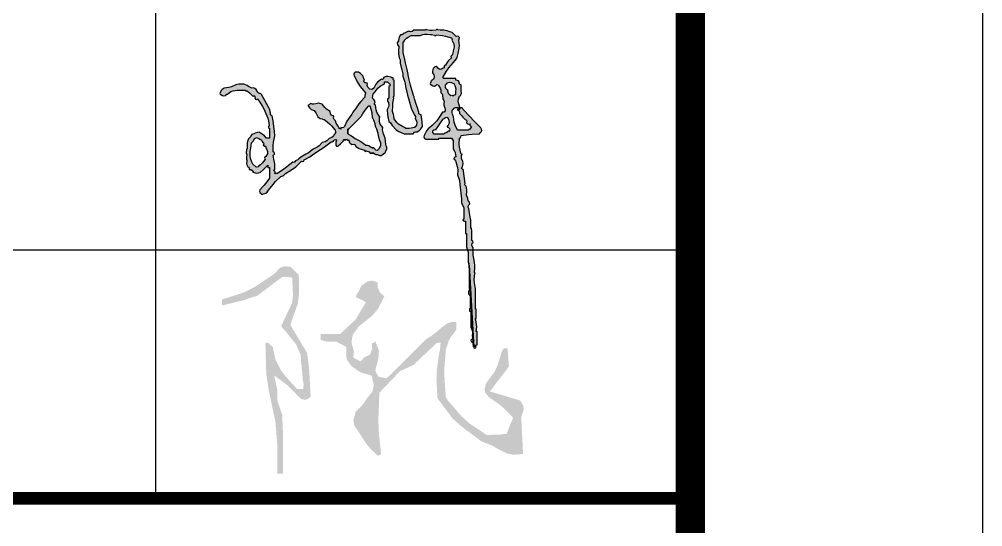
# Model space of a CAD drawing. Extents: x 343352 to 432452, y 769729 to 1078684.
# Drawn here: x 399458 to 402752, y 1047359 to 1049094 of the extents above; entities that cross this region are included whole.
import ezdxf

# ---------------------------------------------------------------- set-up
doc = ezdxf.new("R2010")
doc.units = 0
doc.header["$LTSCALE"] = 1000
doc.header["$MEASUREMENT"] = 0
doc.layers.add('PUB_TITLE', color=4, linetype='Continuous')

# ---------------------------------------------------------------- blocks, each defined once
blk = doc.blocks.new('A$C21010AD8')
h = blk.add_hatch(color=247)
h.paths.add_polyline_path([(249.1, 1768.2), (239.6, 1776.6), (231.3, 1779.1), (218.7, 1777.4), (197.6, 1790), (186.5, 1795.5), (163.8, 1804.8), (141.8, 1804.9), (130.8, 1804.3), (109, 1801.7), (79.3, 1786.9), (62.6, 1781.8), (29.7, 1777.4), (16.3, 1767.9), (10.3, 1761.2), (2.3, 1746.9), (0, 1741.9), (3.1, 1735.8), (8.4, 1734.7), (19.5, 1726.7), (28.8, 1725), (41.9, 1728.6), (44.7, 1734), (48.1, 1736.6), (54.1, 1737.7), (76.8, 1753.9), (90.8, 1759.8), (118.1, 1765.2), (141.3, 1765.2), (152.8, 1765.2), (176, 1765.2), (176.6, 1759.7), (183.5, 1756.3), (188.2, 1759.1), (203.4, 1746.3), (210.7, 1739.6), (224.8, 1725.5), (227.8, 1723.1), (233, 1724.9), (233.9, 1728.6), (240, 1723.9), (242.1, 1717.7), (240, 1710.3), (245.6, 1703.4), (253, 1701.3), (261.3, 1704.2), (265.2, 1695.2), (267.7, 1690.8), (273.5, 1682.9), (292.8, 1652.5), (301.5, 1636.5), (316.2, 1603.7), (328.1, 1571.8), (332.4, 1555), (337.5, 1521.4), (332.5, 1516), (334, 1506.6), (340.6, 1503.1), (340.6, 1476.3), (340.6, 1462.9), (340.6, 1436.1), (332, 1436.1), (327.8, 1436.1), (319.2, 1436.1), (305.8, 1451.9), (297.4, 1459), (279.6, 1469.6), (270.9, 1476.3), (259.2, 1475), (242.9, 1469.2), (232.4, 1466.1), (220.4, 1460.4), (213.1, 1452), (209.5, 1445.2), (200.6, 1435.3), (196.4, 1430.6), (192.7, 1419.6), (188.6, 1404), (187, 1377.4), (187, 1368), (183.3, 1356), (181.2, 1335.6), (184.9, 1322.6), (183.3, 1307.4), (183.9, 1293.3), (184.9, 1286.5), (184.9, 1281.3), (185.1, 1277.6), (183.1, 1262.9), (184.5, 1254.3), (191.2, 1241), (198.5, 1237.3), (201.8, 1230.8), (200.4, 1222.7), (213.4, 1221), (221.2, 1215.8), (227.8, 1204.5), (242.6, 1198.3), (251.5, 1197), (267.4, 1198.4), (279.6, 1204.5), (299.7, 1222.1), (309.4, 1231.3), (328.4, 1250.2), (328.4, 1244.1), (328.4, 1241), (328.4, 1234.9), (333.2, 1234.9), (335.7, 1234.9), (340.6, 1234.9), (340.6, 1205.7), (340.6, 1191.1), (340.6, 1161.8), (315.2, 1128.9), (301.8, 1113), (273.5, 1082.6), (271, 1072.5), (274.1, 1064.1), (282.7, 1058.2), (285.1, 1052.5), (293.5, 1050.8), (297.9, 1055.1), (314.8, 1060.1), (323.4, 1065.8), (334.5, 1079.5), (364.4, 1119.7), (381.1, 1138.8), (416.7, 1174), (431.8, 1179.1), (439.3, 1183.9), (450.3, 1195.3), (496.9, 1224.2), (519.2, 1240.9), (560, 1277.6), (568, 1276.2), (574.5, 1279.5), (578.2, 1286.7), (616.3, 1308.8), (634.7, 1321.1), (669.7, 1347.7), (708, 1370.5), (726.5, 1383.4), (761.1, 1411.7), (769.1, 1410.3), (775.7, 1413.5), (779.4, 1420.8), (785.4, 1425.2), (790.6, 1426), (797.7, 1423.9), (794.9, 1409.4), (794.3, 1402), (794.6, 1387.3), (797.4, 1381.8), (805.1, 1380.2), (809.8, 1384.3), (825.6, 1396.3), (833.1, 1403.1), (846.4, 1417.8), (846.4, 1423.9), (864.7, 1423.9), (865.1, 1426.6), (868.4, 1428.2), (870.8, 1426.9), (874, 1423), (878.3, 1422), (883, 1423.9), (885.5, 1409.2), (891.4, 1400.8), (904.3, 1393.4), (916.8, 1394.4), (926, 1389.3), (931.7, 1378.2), (954.4, 1364.8), (967.1, 1359.7), (992.7, 1353.8), (990.6, 1350.6), (992.1, 1346), (995.7, 1344.6), (996.7, 1348.4), (1001.9, 1350.1), (1004.9, 1347.7), (1016, 1345), (1021.9, 1341.3), (1029.2, 1332.4), (1035.3, 1332.4), (1053.6, 1332.4), (1061.8, 1326), (1067.6, 1323.8), (1078, 1323.3), (1092.8, 1317.5), (1103.9, 1318.4), (1117.6, 1326.4), (1130.4, 1338.4), (1135.8, 1346.5), (1142, 1362.9), (1141.7, 1373), (1140.3, 1378.3), (1135.9, 1387.3), (1133.6, 1419.5), (1130.5, 1435.8), (1120.7, 1466.5), (1115.2, 1482.9), (1113.9, 1492), (1114.6, 1509.2), (1098, 1532), (1092.9, 1548.1), (1093.2, 1576.2), (1095.7, 1579.2), (1093.9, 1584.4), (1090.2, 1585.4), (1075.1, 1613.6), (1069.9, 1629.8), (1065.8, 1661.6), (1059.3, 1665.1), (1057.7, 1674.4), (1062.8, 1679.8), (1057.4, 1693), (1053.5, 1699.4), (1044.5, 1710.3), (1046.2, 1727.2), (1049.6, 1736.3), (1059.7, 1749.9), (1081.5, 1777.9), (1095.9, 1790.4), (1126.8, 1807.8), (1126.8, 1812.7), (1126.8, 1815.1), (1126.8, 1820), (1135.3, 1820), (1139.6, 1820), (1148.1, 1820), (1153, 1815.1), (1155.4, 1812.7), (1160.3, 1807.8), (1165.3, 1802.4), (1163.8, 1793), (1157.2, 1789.5), (1157.2, 1757.9), (1157.2, 1742), (1157.2, 1710.3), (1147.9, 1702.4), (1146.6, 1689.5), (1154.2, 1679.8), (1155.3, 1660), (1153.3, 1649.1), (1145, 1631.1), (1147.4, 1597.9), (1149.8, 1581.2), (1157.2, 1548.8), (1168, 1540), (1172.7, 1534), (1178.6, 1521.4), (1207, 1493.9), (1224.5, 1482.2), (1260.8, 1466.5), (1285.2, 1466.5), (1297.4, 1466.5), (1321.8, 1466.5), (1330.8, 1476.1), (1339.2, 1479.5), (1352.3, 1478.7), (1367.1, 1491.9), (1374, 1499.4), (1385.8, 1515.3), (1384.1, 1547.1), (1382.2, 1563.1), (1376.6, 1594.5), (1367.4, 1597), (1362.1, 1603.3), (1361.4, 1612.8), (1349.2, 1649.4), (1343.1, 1667.7), (1330.9, 1704.2), (1330, 1714.2), (1328.7, 1719.3), (1324.8, 1728.6), (1303.5, 1798.1), (1294.9, 1833.7), (1282.2, 1905.3), (1271, 1951.6), (1265.5, 1974.8), (1254.7, 2021.1), (1254.7, 2050.4), (1254.7, 2065), (1254.7, 2094.3), (1259.1, 2094.4), (1262.4, 2099.3), (1260.8, 2103.4), (1277.9, 2119.8), (1288.2, 2126.9), (1309.6, 2136.9), (1334, 2136.9), (1346.2, 2136.9), (1370.5, 2136.9), (1389.1, 2144), (1399.5, 2146), (1419.3, 2146.1), (1438.9, 2145.1), (1448.8, 2143.9), (1468.1, 2140), (1471.8, 2136.6), (1478.5, 2138.3), (1480.2, 2143), (1522.1, 2137), (1543, 2132.7), (1583.9, 2121.7), (1587.6, 2116.8), (1588.5, 2112.5), (1586.9, 2106.5), (1597.2, 2090.2), (1600.6, 2080), (1602.1, 2060.8), (1598.5, 2042.5), (1596.7, 2033.3), (1593, 2015), (1592.6, 2008.7), (1589.9, 2002.9), (1582.7, 2000.2), (1579.6, 1991), (1583.9, 1984.6), (1565, 1967.9), (1556.7, 1957.7), (1544.2, 1935.8), (1537, 1932.1), (1533.7, 1925.6), (1535.1, 1917.5), (1527.5, 1914.4), (1523.8, 1912.6), (1516.8, 1908.4), (1507, 1906.1), (1500, 1907.8), (1492.4, 1914.5), (1487.7, 1922.5), (1480.1, 1925.7), (1471.1, 1923.6), (1466.2, 1918.7), (1463.8, 1916.3), (1458.9, 1911.4), (1453.9, 1894.9), (1455.6, 1883.2), (1465, 1868.8), (1466.6, 1856.6), (1465.9, 1849.9), (1462, 1838.3), (1451.2, 1831), (1446.4, 1825.5), (1440.6, 1813.9), (1438.3, 1809), (1441.4, 1802.9), (1446.7, 1801.7), (1456.9, 1792.9), (1468.6, 1791.9), (1480.2, 1798.7), (1484.7, 1803), (1493.1, 1801.4), (1495.5, 1795.6), (1507.2, 1778.9), (1510.9, 1767.3), (1510.7, 1746.9), (1517.3, 1742.6), (1520.2, 1739), (1522.9, 1731.6), (1524.1, 1720.7), (1524.7, 1715.2), (1526, 1704.2), (1533.3, 1694.2), (1535, 1685.8), (1532.1, 1673.7), (1532.3, 1661.3), (1533.6, 1654.8), (1538.1, 1643.3), (1542.1, 1631.7), (1541.3, 1623.4), (1535.1, 1612.8), (1530.2, 1612.8), (1527.8, 1612.8), (1522.9, 1612.8), (1498.2, 1573.9), (1483.9, 1555.4), (1452.8, 1521.4), (1425.8, 1499.7), (1413.9, 1485.1), (1398, 1454.3), (1395, 1443.9), (1400, 1433.8), (1410.2, 1430), (1445.5, 1430), (1463.2, 1430), (1498.5, 1430), (1498.5, 1432.4), (1498.5, 1433.6), (1498.5, 1436.1), (1535.1, 1436.1), (1553.4, 1436.1), (1589.9, 1436.1), (1587.2, 1431.4), (1590.6, 1424.4), (1596, 1423.9), (1596, 1399.5), (1596, 1387.3), (1596, 1362.9), (1606, 1347.8), (1609.4, 1338.3), (1611.3, 1320.3), (1615.4, 1315.6), (1613.8, 1307.8), (1608.2, 1305), (1602.7, 1302.3), (1601.1, 1294.5), (1605.2, 1289.8), (1612.6, 1281.8), (1615.5, 1276.1), (1617.4, 1265.4), (1626.2, 1234.8), (1628.1, 1218), (1626.5, 1186.2), (1635.4, 1160.2), (1638.5, 1146.4), (1641.8, 1119.1), (1646.6, 1080.1), (1649.1, 1060.6), (1653.9, 1021.6), (1653.7, 996.5), (1657.1, 982.7), (1669.2, 960.7), (1669.2, 929), (1669.2, 913.1), (1669.2, 881.4), (1666.5, 881.8), (1664.4, 880.8), (1663.1, 878.4), (1666.8, 871.1), (1673.3, 867.9), (1681.4, 869.3), (1681.4, 835.1), (1681.4, 818.1), (1681.4, 783.9), (1683.8, 783.9), (1685, 783.9), (1687.5, 783.9), (1687.5, 747.4), (1687.5, 729.1), (1687.5, 692.5), (1692.3, 677.9), (1694.8, 670.6), (1699.7, 655.9), (1699.7, 626.7), (1699.7, 612.1), (1699.7, 582.8), (1702.4, 582.5), (1704.1, 579.1), (1702.7, 576.7), (1701.3, 574.4), (1703, 570.9), (1705.7, 570.6), (1705.7, 504.8), (1705.7, 471.9), (1705.7, 406.1), (1708.5, 405.8), (1710.2, 402.3), (1708.8, 400), (1700.2, 385.2), (1701.2, 370.7), (1711.8, 357.3), (1711.8, 328.1), (1711.8, 313.4), (1711.8, 284.2), (1714.6, 283.9), (1716.3, 280.4), (1714.9, 278.1), (1707.3, 268.5), (1708.6, 255.5), (1717.9, 247.6), (1717.9, 206.2), (1717.9, 185.4), (1717.9, 144), (1726.3, 120.8), (1728.2, 107.7), (1727.1, 83.1), (1729.4, 73.3), (1727.6, 66.2), (1721, 58.7), (1717, 53.9), (1718.5, 46.3), (1724, 43.4), (1730.9, 37.9), (1733.1, 30.5), (1730.1, 22.1), (1735, 22.1), (1737.4, 22.1), (1742.3, 22.1), (1742.3, 17.2), (1742.3, 14.8), (1742.3, 9.9), (1737.4, 9.9), (1735, 9.9), (1730.1, 9.9), (1736.5, 2.2), (1745.2, 0), (1754.5, 3.8), (1750.3, 10.3), (1753.4, 19.5), (1760.6, 22.1), (1760.6, 58.7), (1760.6, 77), (1760.6, 113.5), (1758.2, 113.5), (1756.9, 113.5), (1754.5, 113.5), (1757, 145.1), (1756.4, 161.4), (1751.5, 192.8), (1748.1, 196.5), (1749.8, 203.2), (1754.5, 204.9), (1754.5, 229.3), (1754.5, 241.5), (1754.5, 265.9), (1752.1, 265.9), (1750.8, 265.9), (1748.4, 265.9), (1748.4, 322), (1748.4, 350), (1748.4, 406.1), (1741, 446.9), (1740.4, 468.5), (1745.4, 509.7), (1746.7, 512), (1745, 515.5), (1742.3, 515.8), (1744.7, 549.8), (1744.1, 567.3), (1739.3, 601.1), (1733.8, 634.9), (1732.6, 652.2), (1733.2, 686.4), (1725.7, 696.4), (1724, 704.8), (1727.1, 716.9), (1732.1, 722.3), (1730.6, 731.7), (1724, 735.2), (1724, 764.4), (1724, 779.1), (1724, 808.3), (1721.3, 808.6), (1719.6, 812.1), (1721, 814.4), (1722.4, 816.8), (1720.6, 820.2), (1717.9, 820.5), (1717.9, 837.6), (1717.9, 846.1), (1717.9, 863.2), (1716.7, 870.5), (1716.1, 874.1), (1714.9, 881.4), (1710, 910.7), (1707.6, 925.3), (1702.7, 954.6), (1698.4, 963.4), (1698.4, 970.2), (1702.7, 979), (1709.5, 987.7), (1708.2, 999.4), (1699.7, 1006.4), (1695.7, 1022.5), (1693.3, 1030.5), (1687.5, 1046), (1689.9, 1070.3), (1689.3, 1083), (1684.4, 1106.9), (1678.2, 1111.5), (1676.1, 1117.8), (1678.3, 1125.2), (1673.4, 1159.4), (1671, 1176.4), (1666.1, 1210.6), (1667.3, 1215.4), (1666.4, 1219), (1663.1, 1222.7), (1656.5, 1226.2), (1655, 1235.6), (1660, 1241), (1663.8, 1262.8), (1662.4, 1275.5), (1653.9, 1295.9), (1652.8, 1308.1), (1653.4, 1314.6), (1657, 1326.4), (1650.9, 1327.2), (1647.8, 1332.4), (1640, 1373.3), (1638.1, 1394.5), (1638.7, 1436.1), (1646.2, 1440.6), (1649.6, 1445.7), (1650.9, 1454.3), (1700.6, 1461.5), (1725.7, 1464), (1775.8, 1466.5), (1780.7, 1471.4), (1783.1, 1473.8), (1788, 1478.7), (1791.9, 1489.1), (1791, 1496.9), (1785, 1506.1), (1736.1, 1557.2), (1711.7, 1582.8), (1663.1, 1634.1), (1660.7, 1641.5), (1651.1, 1644.7), (1644.8, 1640.2), (1640.1, 1632.2), (1632.5, 1629), (1623.5, 1631.1), (1634.6, 1625.3), (1639.7, 1616.2), (1638.7, 1603.7), (1654.6, 1587.8), (1662.5, 1579.9), (1678.3, 1564), (1686.9, 1558.1), (1690, 1549.8), (1687.5, 1539.7), (1695.3, 1533.3), (1702, 1531.6), (1711.8, 1533.6), (1710.7, 1525.5), (1713.8, 1519.3), (1721, 1515.3), (1715.8, 1503.4), (1710.7, 1497.7), (1699.7, 1490.9), (1670.4, 1490.9), (1655.8, 1490.9), (1626.5, 1490.9), (1609.6, 1525.1), (1603.8, 1544.4), (1599.1, 1582.3), (1590.7, 1599), (1588.6, 1609.4), (1589.9, 1628), (1594.8, 1632.9), (1597.3, 1635.3), (1602.1, 1640.2), (1612.8, 1646.2), (1623.3, 1645.2), (1632.6, 1637.2), (1638.8, 1647.7), (1639.7, 1656.1), (1635.7, 1667.7), (1631, 1689.1), (1631.7, 1701.7), (1638.7, 1722.5), (1646.2, 1728.4), (1649.5, 1732.4), (1653.9, 1740.8), (1650.5, 1765), (1649.9, 1777.3), (1650.9, 1801.7), (1643.1, 1802.5), (1637.8, 1809.2), (1638.7, 1817), (1632.8, 1826.8), (1625.8, 1831.2), (1614.3, 1832.2), (1614.3, 1837.1), (1614.3, 1839.5), (1614.3, 1844.4), (1580.2, 1844.4), (1563.1, 1844.4), (1529, 1844.4), (1529.4, 1847.1), (1528.3, 1849.2), (1526, 1850.5), (1550.8, 1894.7), (1565.7, 1915.9), (1599.1, 1954.1), (1616.5, 1975.1), (1623.2, 1988.5), (1629.6, 2015), (1637.4, 2050.8), (1638.7, 2069.9), (1635.7, 2106.5), (1636.8, 2115.7), (1638.7, 2124.7), (1632, 2130.6), (1626.1, 2132.3), (1617.4, 2130.8), (1606.4, 2141.8), (1600.9, 2147.3), (1589.9, 2158.3), (1567.2, 2165.7), (1555.5, 2168.8), (1532.1, 2173.5), (1516.2, 2173.8), (1508.2, 2174.4), (1492.4, 2176.6), (1488.7, 2179.9), (1482, 2178.2), (1480.2, 2173.5), (1453.5, 2171.1), (1439.6, 2171.7), (1413.2, 2176.6), (1410.9, 2177.9), (1407.4, 2176.2), (1407.1, 2173.5), (1375.4, 2173.5), (1359.6, 2173.5), (1327.9, 2173.5), (1315.9, 2164.8), (1305.5, 2163.1), (1291.3, 2167.4), (1277.2, 2160.3), (1269.8, 2157.2), (1254.7, 2152.2), (1251, 2144.9), (1244.5, 2141.6), (1236.5, 2143), (1227.9, 2127.1), (1224.7, 2118.2), (1221.2, 2100.4), (1213.6, 2087.8), (1214.7, 2074.9), (1224.3, 2063.8), (1221.7, 2032.2), (1222.4, 2015.9), (1227.3, 1984.6), (1232.9, 1970.8), (1234.3, 1962.8), (1233.4, 1948), (1240.7, 1918.7), (1244.4, 1904.1), (1251.7, 1874.9), (1252.8, 1860.1), (1254, 1852.6), (1257.8, 1838.3), (1265.3, 1819.6), (1267.8, 1809.5), (1270, 1789.5), (1279.7, 1750.5), (1284.6, 1731), (1294.4, 1692), (1305.9, 1650.4), (1314, 1629.8), (1334, 1591.5), (1337.7, 1583.7), (1338.4, 1578.6), (1337, 1570.1), (1346.2, 1553.9), (1348.4, 1542.9), (1346.2, 1524.4), (1340.1, 1518.3), (1337, 1515.3), (1330.9, 1509.2), (1308.4, 1503.3), (1296.3, 1502.1), (1273, 1503.1), (1263.3, 1508), (1258.4, 1510.4), (1248.7, 1515.3), (1223.3, 1531.7), (1211.6, 1542.7), (1193.8, 1567.1), (1189.6, 1588), (1187.1, 1598.3), (1181.6, 1618.9), (1182.5, 1655.6), (1184.4, 1674.1), (1190.8, 1710.3), (1187.4, 1714.1), (1189.1, 1720.8), (1193.8, 1722.5), (1193.8, 1766.4), (1193.8, 1788.3), (1193.8, 1832.2), (1188.4, 1832.8), (1184.9, 1839.7), (1187.7, 1844.4), (1178.3, 1848.4), (1169.4, 1853.5), (1150.3, 1857.6), (1139.1, 1856.9), (1120.7, 1850.5), (1119.9, 1842.7), (1113.2, 1837.4), (1105.4, 1838.3), (1079.8, 1819.1), (1068.4, 1805.7), (1053.6, 1777.4), (1044.7, 1770.5), (1037.2, 1768.9), (1026.2, 1771.3), (1017.2, 1779.5), (1013.3, 1784.7), (1007.9, 1795.6), (1005.5, 1798.6), (1007.2, 1803.8), (1011, 1804.8), (1007.2, 1812.1), (1000.7, 1815.3), (992.7, 1813.9), (986.7, 1818.3), (985.4, 1826.1), (989.6, 1832.2), (985, 1842.8), (983.1, 1848.4), (980.5, 1859.6), (973.2, 1866.9), (969.5, 1870.6), (962.2, 1877.9), (949.5, 1886.1), (940.7, 1888.3), (925.6, 1887.1), (919.3, 1879.3), (917.6, 1872.5), (919.5, 1862.7), (945.1, 1813.5), (960.6, 1789.8), (995.7, 1746.9), (993.4, 1734.9), (992.8, 1728.7), (992.7, 1716.4), (963.9, 1687.5), (950.9, 1671.3), (928.7, 1637.2), (917.3, 1623.8), (912.3, 1616.3), (904.3, 1600.6), (880.5, 1568.5), (870, 1551.2), (852.5, 1515.3), (845.9, 1507.7), (837.5, 1505.6), (828.1, 1509.2), (828.1, 1504.3), (828.1, 1501.9), (828.1, 1497), (818.5, 1502.7), (814, 1507.9), (809.8, 1518.3), (800.2, 1531.6), (796.4, 1539.3), (791.6, 1554.9), (781.9, 1563.7), (778.4, 1572.3), (779.4, 1585.4), (764.9, 1593.5), (758.3, 1602.6), (755, 1618.9), (730.2, 1634.6), (718.6, 1644.8), (700.1, 1667.7), (684, 1673.4), (674.3, 1674.1), (657.5, 1670.7), (643, 1668.4), (634.8, 1669), (620.9, 1673.7), (614.4, 1666.8), (610.6, 1663.7), (602.6, 1658.5), (614.9, 1640.6), (625, 1632.7), (645.3, 1625), (656.8, 1609), (661.8, 1600.3), (669.7, 1582.3), (680.7, 1574.3), (687.1, 1571.1), (700.1, 1567.1), (709.1, 1564.6), (713.5, 1562.7), (721.5, 1557.9), (750.6, 1533.7), (764.3, 1520.1), (788.5, 1490.9), (792.1, 1480.5), (791.3, 1472.9), (785.5, 1463.5), (774.6, 1447.8), (766.2, 1440.8), (748.9, 1433), (732.3, 1418), (721.6, 1411.9), (700.1, 1405.6), (679.1, 1383.5), (666.3, 1373.9), (639.2, 1359.9), (606.1, 1336.4), (588.9, 1325.4), (553.9, 1305), (540.5, 1293.6), (533, 1288.6), (517.3, 1280.6), (513.6, 1273.4), (507.1, 1270.1), (499, 1271.5), (459, 1239.1), (438.2, 1223.8), (395.4, 1195.3), (388, 1194.4), (384.4, 1193.8), (377.1, 1192.3), (379.3, 1199.4), (378.4, 1204.6), (374.1, 1210.6), (370.7, 1214.3), (372.4, 1221), (377.1, 1222.7), (375.6, 1260.8), (373.1, 1280), (364.9, 1317.2), (368.6, 1320.9), (370.4, 1322.7), (374.1, 1326.4), (374.7, 1333.4), (371.5, 1338.9), (364.9, 1341.6), (365.8, 1385.7), (368.2, 1408), (377.1, 1451.3), (373.5, 1484.2), (371.6, 1500.7), (368, 1533.6), (364.5, 1555.5), (362.7, 1566.5), (358.8, 1588.4), (354, 1590.9), (351.5, 1592.1), (346.7, 1594.5), (346.5, 1609.2), (345.9, 1616.6), (343.6, 1631.1), (320.8, 1672.7), (309.2, 1693.5), (285.7, 1734.7), (280.7, 1738.9), (277, 1740.4), (270.5, 1740.8), (261, 1750.9), (256.6, 1756.5)])
h.paths.add_polyline_path([(262.5, 1435.4), (266.2, 1433.6), (273.5, 1430), (282.9, 1423.8), (287.2, 1418.9), (291.8, 1408.6), (298.7, 1403.1), (300.8, 1395.7), (297.9, 1387.3), (303.5, 1382), (308.5, 1380.3), (316.2, 1381.2), (314, 1374.1), (314.9, 1368.9), (319.2, 1362.9), (327.3, 1343.8), (326.4, 1329.2), (316.2, 1311.1), (309.3, 1305.6), (307.1, 1298.2), (310.1, 1289.8), (298, 1275.1), (291.9, 1267.7), (279.6, 1253.2), (267.4, 1247.1), (262.9, 1239.5), (253.9, 1236.9), (246.1, 1241), (226.9, 1259.1), (218.8, 1271.2), (209.5, 1295.9), (208, 1315.5), (207, 1345.3), (212.3, 1366.7), (217.6, 1402.9), (230.4, 1416.7), (237.9, 1432.7), (254.6, 1439.4)], flags=16)
h.paths.add_polyline_path([(876.9, 1497), (883, 1497), (881.6, 1499.3), (883.3, 1502.8), (886, 1503.1), (917.7, 1534.8), (933.6, 1550.6), (965.3, 1582.3), (982, 1613.2), (992, 1628.1), (1014, 1655.5), (1020.1, 1655.5), (1023.2, 1655.5), (1029.2, 1655.5), (1038.2, 1624.5), (1041.3, 1608.3), (1044.5, 1576.2), (1053.3, 1559.9), (1057, 1551.2), (1062.8, 1533.6), (1064.7, 1518.3), (1067.3, 1510.4), (1075, 1497), (1082.3, 1467.7), (1085.9, 1453.1), (1093.2, 1423.9), (1101.9, 1402.3), (1101, 1386.5), (1090.2, 1366), (1084.3, 1357.4), (1075.9, 1354.3), (1065.8, 1356.8), (1060.9, 1361.7), (1058.5, 1364.1), (1053.6, 1369), (1041.4, 1369), (1041.4, 1375.1), (1036.8, 1373.2), (1032.4, 1374.3), (1029.2, 1378.2), (1019.7, 1386.5), (1011.4, 1389), (998.8, 1387.3), (971.9, 1408.9), (956.8, 1418.3), (925.6, 1433), (907, 1447.6), (897.2, 1454.4), (876.9, 1466.5)], flags=16)
h.paths.add_polyline_path([(1455.9, 1484.8), (1461.5, 1490.1), (1466.5, 1491.8), (1474.2, 1490.9), (1493.4, 1520.3), (1503.1, 1535), (1522.9, 1564), (1536.4, 1571.4), (1544.2, 1574), (1559.5, 1576.2), (1569.9, 1556.9), (1570.7, 1541.8), (1562.5, 1521.4), (1558.4, 1516.7), (1560, 1508.9), (1565.6, 1506.1), (1572.5, 1500.6), (1574.6, 1493.2), (1571.7, 1484.8), (1567, 1486.7), (1562.7, 1485.6), (1559.5, 1481.8), (1547.5, 1475.3), (1541.4, 1472.2), (1529, 1466.5), (1502.2, 1466.5), (1488.8, 1466.5), (1462, 1466.5), (1456.7, 1472.1), (1455, 1477.2)], flags=16)
h.paths.add_polyline_path([(1540.4, 1785.6), (1541.2, 1798.7), (1546.1, 1803.6), (1548.5, 1806), (1553.4, 1810.9), (1572.3, 1815.8), (1584, 1815.1), (1602.1, 1807.8), (1609.5, 1793.8), (1612.6, 1786.4), (1617.4, 1771.3), (1614.6, 1756.8), (1614, 1749.4), (1614.3, 1734.7), (1605.1, 1731.4), (1600.5, 1728.8), (1593, 1722.5), (1591.2, 1727.6), (1586, 1730.2), (1580.8, 1728.6), (1567.8, 1737.2), (1562, 1744.5), (1556.4, 1759.1), (1558.8, 1762.1), (1557.1, 1767.3), (1553.4, 1768.2), (1543.8, 1777.2)], flags=16)
at = {"color": 247}
for points in [[(185.1, 1277.6), (183.1, 1262.9), (184.5, 1254.3), (191.2, 1241), (198.5, 1237.3), (201.8, 1230.8), (200.4, 1222.7), (213.4, 1221), (221.2, 1215.8), (227.8, 1204.5), (242.6, 1198.3), (251.5, 1197), (267.4, 1198.4), (279.6, 1204.5), (299.7, 1222.1), (309.4, 1231.3), (328.4, 1250.2), (328.4, 1244.1), (328.4, 1241), (328.4, 1234.9), (333.2, 1234.9), (335.7, 1234.9), (340.6, 1234.9), (340.6, 1205.7), (340.6, 1191.1), (340.6, 1161.8), (315.2, 1128.9), (301.8, 1113), (273.5, 1082.6), (271, 1072.5), (274.1, 1064.1), (282.7, 1058.2), (285.1, 1052.5), (293.5, 1050.8), (297.9, 1055.1), (314.8, 1060.1), (323.4, 1065.8), (334.5, 1079.5), (364.4, 1119.7), (381.1, 1138.8), (416.7, 1174), (431.8, 1179.1), (439.3, 1183.9), (450.3, 1195.3), (496.9, 1224.2), (519.2, 1240.9), (560, 1277.6), (568, 1276.2), (574.5, 1279.5), (578.2, 1286.7), (616.3, 1308.8), (634.7, 1321.1), (669.7, 1347.7), (708, 1370.5), (726.5, 1383.4), (761.1, 1411.7), (769.1, 1410.3), (775.7, 1413.5), (779.4, 1420.8), (785.4, 1425.2), (790.6, 1426), (797.7, 1423.9), (794.9, 1409.4), (794.3, 1402), (794.6, 1387.3), (797.4, 1381.8), (805.1, 1380.2), (809.8, 1384.3), (825.6, 1396.3), (833.1, 1403.1), (846.4, 1417.8), (846.4, 1423.9), (846.4, 1417.8), (846.4, 1423.9), (864.7, 1423.9), (846.4, 1423.9), (864.7, 1423.9), (865.1, 1426.6), (868.4, 1428.2), (870.8, 1426.9), (874, 1423), (878.3, 1422), (883, 1423.9), (885.5, 1409.2), (891.4, 1400.8), (904.3, 1393.4), (916.8, 1394.4), (926, 1389.3), (931.7, 1378.2), (954.4, 1364.8), (967.1, 1359.7), (992.7, 1353.8), (990.6, 1350.6), (992.1, 1346), (995.7, 1344.6), (996.7, 1348.4), (1001.9, 1350.1), (1004.9, 1347.7), (1016, 1345), (1021.9, 1341.3), (1029.2, 1332.4), (1035.3, 1332.4), (1053.6, 1332.4), (1061.8, 1326), (1067.6, 1323.8), (1078, 1323.3), (1092.8, 1317.5), (1103.9, 1318.4), (1117.6, 1326.4), (1130.4, 1338.4), (1135.8, 1346.5), (1142, 1362.9), (1141.7, 1373), (1140.3, 1378.3), (1135.9, 1387.3), (1133.6, 1419.5), (1130.5, 1435.8), (1120.7, 1466.5), (1115.2, 1482.9), (1113.9, 1492), (1114.6, 1509.2), (1098, 1532), (1092.9, 1548.1), (1093.2, 1576.2), (1095.7, 1579.2), (1093.9, 1584.4), (1090.2, 1585.4), (1075.1, 1613.6), (1069.9, 1629.8), (1065.8, 1661.6), (1059.3, 1665.1), (1057.7, 1674.4), (1062.8, 1679.8), (1057.4, 1693), (1053.5, 1699.4), (1044.5, 1710.3), (1046.2, 1727.2), (1049.6, 1736.3), (1059.7, 1749.9), (1081.5, 1777.9), (1095.9, 1790.4), (1126.8, 1807.8), (1126.8, 1812.7), (1126.8, 1815.1), (1126.8, 1820), (1135.3, 1820), (1139.6, 1820), (1148.1, 1820), (1153, 1815.1), (1155.4, 1812.7), (1160.3, 1807.8), (1165.3, 1802.4), (1163.8, 1793), (1157.2, 1789.5), (1157.2, 1757.9), (1157.2, 1742), (1157.2, 1710.3), (1147.9, 1702.4), (1146.6, 1689.5), (1154.2, 1679.8), (1155.3, 1660), (1153.3, 1649.1), (1145, 1631.1), (1147.4, 1597.9), (1149.8, 1581.2), (1157.2, 1548.8), (1168, 1540), (1172.7, 1534), (1178.6, 1521.4), (1207, 1493.9), (1224.5, 1482.2), (1260.8, 1466.5), (1285.2, 1466.5), (1297.4, 1466.5), (1321.8, 1466.5), (1330.8, 1476.1), (1339.2, 1479.5), (1352.3, 1478.7), (1367.1, 1491.9), (1374, 1499.4), (1385.8, 1515.3), (1384.1, 1547.1), (1382.2, 1563.1), (1376.6, 1594.5), (1367.4, 1597), (1362.1, 1603.3), (1361.4, 1612.8), (1349.2, 1649.4), (1343.1, 1667.7), (1330.9, 1704.2), (1330, 1714.2), (1328.7, 1719.3), (1324.8, 1728.6), (1303.5, 1798.1), (1294.9, 1833.7), (1282.2, 1905.3), (1271, 1951.6), (1265.5, 1974.8), (1254.7, 2021.1), (1254.7, 2050.4), (1254.7, 2065), (1254.7, 2094.3), (1259.1, 2094.4), (1262.4, 2099.3), (1260.8, 2103.4), (1277.9, 2119.8), (1288.2, 2126.9), (1309.6, 2136.9), (1334, 2136.9), (1346.2, 2136.9), (1370.5, 2136.9), (1389.1, 2144), (1399.5, 2146), (1419.3, 2146.1), (1438.9, 2145.1), (1448.8, 2143.9), (1468.1, 2140), (1471.8, 2136.6), (1478.5, 2138.3), (1480.2, 2143), (1522.1, 2137), (1543, 2132.7), (1583.9, 2121.7), (1587.6, 2116.8), (1588.5, 2112.5), (1586.9, 2106.5), (1597.2, 2090.2), (1600.6, 2080), (1602.1, 2060.8), (1598.5, 2042.5), (1596.7, 2033.3), (1593, 2015), (1592.7, 2010), (1592, 2007.4), (1589.9, 2002.9), (1582.7, 2000.2), (1579.6, 1991), (1583.9, 1984.6), (1565, 1967.9), (1556.7, 1957.7), (1544.2, 1935.8), (1537, 1932.1), (1533.7, 1925.6), (1535.1, 1917.5), (1527.5, 1914.4), (1523.8, 1912.6), (1516.8, 1908.4), (1507, 1906.1), (1500, 1907.8), (1492.4, 1914.5), (1487.7, 1922.5), (1480.1, 1925.7), (1471.1, 1923.6), (1466.2, 1918.7), (1463.8, 1916.3), (1458.9, 1911.4), (1453.9, 1894.9), (1455.6, 1883.2), (1465, 1868.8), (1466.6, 1856.6), (1465.9, 1849.9), (1462, 1838.3), (1451.2, 1831), (1446.4, 1825.5), (1440.6, 1813.9), (1438.3, 1809), (1441.4, 1802.9), (1446.7, 1801.7), (1456.9, 1792.9), (1468.6, 1791.9), (1480.2, 1798.7), (1484.7, 1803), (1493.1, 1801.4), (1495.5, 1795.6), (1507.2, 1778.9), (1510.9, 1767.3), (1510.7, 1746.9), (1517.3, 1742.6), (1520.2, 1739), (1522.9, 1731.6), (1524.1, 1720.7), (1524.7, 1715.2), (1526, 1704.2), (1533.3, 1694.2), (1535, 1685.8), (1532.1, 1673.7), (1532.3, 1661.3), (1533.6, 1654.8), (1538.1, 1643.3), (1542.1, 1631.7), (1541.3, 1623.4), (1535.1, 1612.8), (1530.2, 1612.8), (1527.8, 1612.8), (1522.9, 1612.8), (1498.2, 1573.9), (1483.9, 1555.4), (1452.8, 1521.4), (1425.8, 1499.7), (1413.9, 1485.1), (1398, 1454.3), (1395, 1443.9), (1400, 1433.8), (1410.2, 1430), (1445.5, 1430), (1463.2, 1430), (1498.5, 1430), (1498.5, 1432.4), (1498.5, 1433.6), (1498.5, 1436.1), (1535.1, 1436.1), (1553.4, 1436.1), (1589.9, 1436.1), (1587.2, 1431.4), (1590.6, 1424.4), (1596, 1423.9), (1596, 1399.5), (1596, 1387.3), (1596, 1362.9), (1606, 1347.8), (1609.4, 1338.3), (1611.3, 1320.3), (1615.4, 1315.6), (1613.8, 1307.8), (1608.2, 1305), (1602.7, 1302.3), (1601.1, 1294.5), (1605.2, 1289.8), (1612.6, 1281.8), (1615.5, 1276.1), (1617.4, 1265.4), (1626.2, 1234.8), (1628.1, 1218), (1626.5, 1186.2), (1635.4, 1160.2), (1638.5, 1146.4), (1641.8, 1119.1), (1646.6, 1080.1), (1649.1, 1060.6), (1653.9, 1021.6), (1653.7, 996.5), (1657.1, 982.7), (1669.2, 960.7), (1669.2, 929), (1669.2, 913.1), (1669.2, 881.4), (1666.5, 881.8), (1664.4, 880.8), (1663.1, 878.4), (1666.8, 871.1), (1673.3, 867.9), (1681.4, 869.3), (1681.4, 835.1), (1681.4, 818.1), (1681.4, 783.9), (1683.8, 783.9), (1685, 783.9), (1687.5, 783.9), (1687.5, 747.4), (1687.5, 729.1), (1687.5, 692.5), (1692.3, 677.9), (1694.8, 670.6), (1699.7, 655.9), (1699.7, 626.7), (1699.7, 612.1), (1699.7, 582.8), (1702.4, 582.5), (1704.1, 579.1), (1702.7, 576.7), (1701.3, 574.4), (1703, 570.9), (1705.7, 570.6), (1705.7, 504.8), (1705.7, 471.9), (1705.7, 406.1), (1708.5, 405.8), (1710.2, 402.3), (1708.8, 400), (1700.2, 385.2), (1701.2, 370.7), (1711.8, 357.3), (1711.8, 328.1), (1711.8, 313.4), (1711.8, 284.2), (1714.6, 283.9), (1716.3, 280.4), (1714.9, 278.1), (1707.3, 268.5), (1708.6, 255.5), (1717.9, 247.6), (1717.9, 206.2), (1717.9, 185.4), (1717.9, 144), (1726.3, 120.8), (1728.2, 107.7), (1727.1, 83.1), (1729.4, 73.3), (1727.6, 66.2), (1721, 58.7), (1717, 53.9), (1718.5, 46.3), (1724, 43.4), (1730.9, 37.9), (1733.1, 30.5), (1730.1, 22.1), (1735, 22.1), (1737.4, 22.1), (1742.3, 22.1), (1742.3, 17.2), (1742.3, 14.8), (1742.3, 9.9), (1737.4, 9.9), (1735, 9.9), (1705.7, 570.6), (1736.5, 2.2), (1745.2, 0), (1754.5, 3.8), (1750.3, 10.3), (1753.4, 19.5), (1760.6, 22.1), (1760.6, 58.7), (1760.6, 77), (1760.6, 113.5), (1758.2, 113.5), (1756.9, 113.5), (1754.5, 113.5), (1757, 145.1), (1756.4, 161.4), (1751.5, 192.8), (1748.1, 196.5), (1749.8, 203.2), (1754.5, 204.9), (1754.5, 229.3), (1754.5, 241.5), (1754.5, 265.9), (1752.1, 265.9), (1750.8, 265.9), (1748.4, 265.9), (1748.4, 322), (1748.4, 350), (1748.4, 406.1), (1741, 446.9), (1740.4, 468.5), (1745.4, 509.7), (1746.7, 512), (1745, 515.5), (1742.3, 515.8), (1744.7, 549.8), (1744.1, 567.3), (1739.3, 601.1), (1733.8, 634.9), (1732.6, 652.2), (1733.2, 686.4), (1725.7, 696.4), (1724, 704.8), (1727.1, 716.9), (1732.1, 722.3), (1730.6, 731.7), (1724, 735.2), (1724, 764.4), (1724, 779.1), (1724, 808.3), (1721.3, 808.6), (1719.6, 812.1), (1721, 814.4), (1722.4, 816.8), (1720.6, 820.2), (1717.9, 820.5), (1717.9, 837.6), (1717.9, 846.1), (1717.9, 863.2), (1716.7, 870.5), (1716.1, 874.1), (1714.9, 881.4), (1710, 910.7), (1707.6, 925.3), (1702.7, 954.6), (1698.4, 963.4), (1698.4, 970.2), (1702.7, 979), (1709.5, 987.7), (1708.2, 999.4), (1699.7, 1006.4), (1695.7, 1022.5), (1693.3, 1030.5), (1687.5, 1046), (1689.9, 1070.3), (1689.3, 1083), (1684.4, 1106.9), (1678.2, 1111.5), (1676.1, 1117.8), (1678.3, 1125.2), (1673.4, 1159.4), (1671, 1176.4), (1666.1, 1210.6), (1667.3, 1215.4), (1666.4, 1219), (1663.1, 1222.7), (1656.5, 1226.2), (1655, 1235.6), (1660, 1241), (1663.8, 1262.8), (1662.4, 1275.5), (1653.9, 1295.9), (1652.8, 1308.1), (1653.4, 1314.6), (1657, 1326.4), (1652.6, 1326.9), (1650.1, 1328.7), (1647.8, 1332.4), (1640, 1373.3), (1638.1, 1394.5), (1638.7, 1436.1), (1646.2, 1440.6), (1649.6, 1445.7), (1650.9, 1454.3), (1700.6, 1461.5), (1725.7, 1464), (1775.8, 1466.5), (1780.7, 1471.4), (1783.1, 1473.8), (1788, 1478.7), (1791.9, 1489.1), (1791, 1496.9), (1785, 1506.1), (1736.1, 1557.2), (1711.7, 1582.8), (1663.1, 1634.1), (1660.7, 1641.5), (1651.1, 1644.7), (1644.8, 1640.2), (1640.1, 1632.2), (1632.5, 1629), (1623.5, 1631.1), (1634.6, 1625.3), (1639.7, 1616.2), (1638.7, 1603.7), (1654.6, 1587.8), (1662.5, 1579.9), (1678.3, 1564), (1686.9, 1558.1), (1690, 1549.8), (1687.5, 1539.7), (1695.3, 1533.3), (1702, 1531.6), (1711.8, 1533.6), (1710.7, 1525.5), (1713.8, 1519.3), (1721, 1515.3), (1715.8, 1503.4), (1710.7, 1497.7), (1699.7, 1490.9), (1670.4, 1490.9), (1655.8, 1490.9), (1626.5, 1490.9), (1609.6, 1525.1), (1603.8, 1544.4), (1599.1, 1582.3), (1590.7, 1599), (1588.6, 1609.4), (1589.9, 1628), (1594.8, 1632.9), (1597.3, 1635.3), (1602.1, 1640.2), (1612.8, 1646.2), (1623.3, 1645.2), (1632.6, 1637.2), (1638.8, 1647.7), (1639.7, 1656.1), (1635.7, 1667.7), (1631, 1689.1), (1631.7, 1701.7), (1638.7, 1722.5), (1646.2, 1728.4), (1649.5, 1732.4), (1653.9, 1740.8), (1650.5, 1765), (1649.9, 1777.3), (1650.9, 1801.7), (1643.1, 1802.5), (1637.8, 1809.2), (1638.7, 1817), (1632.8, 1826.8), (1625.8, 1831.2), (1614.3, 1832.2), (1614.3, 1837.1), (1614.3, 1839.5), (1614.3, 1844.4), (1580.2, 1844.4), (1563.1, 1844.4), (1529, 1844.4), (1529.4, 1847.1), (1528.3, 1849.2), (1526, 1850.5), (1550.8, 1894.7), (1565.7, 1915.9), (1599.1, 1954.1), (1616.5, 1975.1), (1623.2, 1988.5), (1629.6, 2015), (1637.4, 2050.8), (1638.7, 2069.9), (1635.7, 2106.5), (1636.5, 2113.8), (1637.2, 2117.5), (1638.7, 2124.7), (1632, 2130.6), (1626.1, 2132.3), (1617.4, 2130.8), (1606.4, 2141.8), (1600.9, 2147.3), (1589.9, 2158.3), (1567.2, 2165.7), (1555.5, 2168.8), (1532.1, 2173.5), (1516.2, 2173.8), (1508.2, 2174.4), (1492.4, 2176.6), (1488.7, 2179.9), (1482, 2178.2), (1480.2, 2173.5), (1453.5, 2171.1), (1439.6, 2171.7), (1413.2, 2176.6), (1410.9, 2177.9), (1407.4, 2176.2), (1407.1, 2173.5), (1375.4, 2173.5), (1359.6, 2173.5), (1327.9, 2173.5), (1315.9, 2164.8), (1305.5, 2163.1), (1291.3, 2167.4), (1277.2, 2160.3), (1269.8, 2157.2), (1254.7, 2152.2), (1251, 2144.9), (1244.5, 2141.6), (1236.5, 2143), (1227.9, 2127.1), (1224.7, 2118.2), (1221.2, 2100.4), (1213.6, 2087.8), (1214.7, 2074.9), (1224.3, 2063.8), (1221.7, 2032.2), (1222.4, 2015.9), (1227.3, 1984.6), (1232.9, 1970.8), (1234.3, 1962.8), (1233.4, 1948), (1240.7, 1918.7), (1244.4, 1904.1), (1251.7, 1874.9), (1252.8, 1860.1), (1254, 1852.6), (1257.8, 1838.3), (1265.3, 1819.6), (1267.8, 1809.5), (1270, 1789.5), (1279.7, 1750.5), (1284.6, 1731), (1294.4, 1692), (1305.9, 1650.4), (1314, 1629.8), (1334, 1591.5), (1337.7, 1583.7), (1338.4, 1578.6), (1337, 1570.1), (1346.2, 1553.9), (1348.4, 1542.9), (1346.2, 1524.4), (1340.1, 1518.3), (1337, 1515.3), (1330.9, 1509.2), (1308.4, 1503.3), (1296.3, 1502.1), (1273, 1503.1), (1263.3, 1508), (1258.4, 1510.4), (1248.7, 1515.3), (1223.3, 1531.7), (1211.6, 1542.7), (1193.8, 1567.1), (1189.6, 1588), (1187.1, 1598.3), (1181.6, 1618.9), (1182.5, 1655.6), (1184.4, 1674.1), (1190.8, 1710.3), (1187.4, 1714.1), (1189.1, 1720.8), (1193.8, 1722.5), (1193.8, 1766.4), (1193.8, 1788.3), (1193.8, 1832.2), (1188.4, 1832.8), (1184.9, 1839.7), (1187.7, 1844.4), (1180.2, 1847.6), (1176.5, 1849.5), (1169.4, 1853.5), (1150.3, 1857.6), (1139.1, 1856.9), (1120.7, 1850.5), (1119.9, 1842.7), (1113.2, 1837.4), (1105.4, 1838.3), (1079.8, 1819.1), (1068.4, 1805.7), (1053.6, 1777.4), (1044.7, 1770.5), (1037.2, 1768.9), (1026.2, 1771.3), (1017.2, 1779.5), (1013.3, 1784.7), (1007.9, 1795.6), (1005.5, 1798.6), (1007.2, 1803.8), (1011, 1804.8), (1007.2, 1812.1), (1000.7, 1815.3), (992.7, 1813.9), (986.7, 1818.3), (985.4, 1826.1), (989.6, 1832.2), (985, 1842.8), (983.1, 1848.4), (980.5, 1859.6), (973.2, 1866.9), (969.5, 1870.6), (962.2, 1877.9), (949.5, 1886.1), (940.7, 1888.3), (925.6, 1887.1), (919.3, 1879.3), (917.6, 1872.5), (919.5, 1862.7), (945.1, 1813.5), (960.6, 1789.8), (995.7, 1746.9), (993.4, 1734.9), (992.8, 1728.7), (992.7, 1716.4), (963.9, 1687.5), (950.9, 1671.3), (928.7, 1637.2), (917.3, 1623.8), (912.3, 1616.3), (904.3, 1600.6), (880.5, 1568.5), (870, 1551.2), (852.5, 1515.3), (845.9, 1507.7), (837.5, 1505.6), (828.1, 1509.2), (828.1, 1504.3), (828.1, 1501.9), (828.1, 1497), (818.5, 1502.7), (814, 1507.9), (809.8, 1518.3), (800.2, 1531.6), (796.4, 1539.3), (791.6, 1554.9), (781.9, 1563.7), (778.4, 1572.3), (779.4, 1585.4), (764.9, 1593.5), (758.3, 1602.6), (755, 1618.9), (730.2, 1634.6), (718.6, 1644.8), (700.1, 1667.7), (684, 1673.4), (674.3, 1674.1), (657.5, 1670.7), (643, 1668.4), (634.8, 1669), (620.9, 1673.7), (614.4, 1666.8), (610.6, 1663.7), (602.6, 1658.5), (614.9, 1640.6), (625, 1632.7), (645.3, 1625), (656.8, 1609), (661.8, 1600.3), (669.7, 1582.3), (680.7, 1574.3), (687.1, 1571.1), (700.1, 1567.1), (709.1, 1564.6), (713.5, 1562.7), (721.5, 1557.9), (750.6, 1533.7), (764.3, 1520.1), (788.5, 1490.9), (792.1, 1480.5), (791.3, 1472.9), (785.5, 1463.5), (774.6, 1447.8), (766.2, 1440.8), (748.9, 1433), (732.3, 1418), (721.6, 1411.9), (700.1, 1405.6), (679.1, 1383.5), (666.3, 1373.9), (639.2, 1359.9), (606.1, 1336.4), (588.9, 1325.4), (553.9, 1305), (540.5, 1293.6), (533, 1288.6), (517.3, 1280.6), (513.6, 1273.4), (507.1, 1270.1), (499, 1271.5), (459, 1239.1), (438.2, 1223.8), (395.4, 1195.3), (388, 1194.4), (384.4, 1193.8), (377.1, 1192.3), (379.3, 1199.4), (378.4, 1204.6), (374.1, 1210.6), (370.7, 1214.3), (372.4, 1221), (377.1, 1222.7), (375.6, 1260.8), (373.1, 1280), (364.9, 1317.2), (368.6, 1320.9), (370.4, 1322.7), (374.1, 1326.4), (374.7, 1333.4), (371.5, 1338.9), (364.9, 1341.6), (365.8, 1385.7), (368.2, 1408), (377.1, 1451.3), (373.5, 1484.2), (371.6, 1500.7), (368, 1533.6), (364.5, 1555.5), (362.7, 1566.5), (358.8, 1588.4), (354, 1590.9), (351.5, 1592.1), (346.7, 1594.5), (346.5, 1609.2), (345.9, 1616.6), (343.6, 1631.1), (320.8, 1672.7), (309.2, 1693.5), (285.7, 1734.7), (280.7, 1738.9), (277, 1740.4), (270.5, 1740.8), (261, 1750.9), (256.6, 1756.5), (249.1, 1768.2), (239.6, 1776.6), (231.3, 1779.1), (218.7, 1777.4), (197.6, 1790), (186.5, 1795.5), (163.8, 1804.8), (141.8, 1804.9), (130.8, 1804.3), (109, 1801.7), (79.3, 1786.9), (62.6, 1781.8), (29.7, 1777.4), (16.3, 1767.9), (10.3, 1761.2), (2.3, 1746.9), (0, 1741.9), (3.1, 1735.8), (8.4, 1734.7), (19.5, 1726.7), (28.8, 1725), (41.9, 1728.6), (44.7, 1734), (48.1, 1736.6), (54.1, 1737.7), (76.8, 1753.9), (90.8, 1759.8), (118.1, 1765.2), (141.3, 1765.2), (152.8, 1765.2), (176, 1765.2), (176.6, 1759.7), (183.5, 1756.3), (188.2, 1759.1), (203.4, 1746.3), (210.7, 1739.6), (224.8, 1725.5), (227.8, 1723.1), (233, 1724.9), (233.9, 1728.6), (240, 1723.9), (242.1, 1717.7), (240, 1710.3), (245.6, 1703.4), (253, 1701.3), (261.3, 1704.2), (265.2, 1695.2), (267.7, 1690.8), (273.5, 1682.9), (292.8, 1652.5), (301.5, 1636.5), (316.2, 1603.7), (328.1, 1571.8), (332.4, 1555), (337.5, 1521.4), (332.5, 1516), (334, 1506.6), (340.6, 1503.1), (340.6, 1476.3), (340.6, 1462.9), (340.6, 1436.1), (332, 1436.1), (327.8, 1436.1), (319.2, 1436.1), (305.8, 1451.9), (297.4, 1459), (279.6, 1469.6), (270.9, 1476.3), (259.2, 1475), (242.9, 1469.2), (232.4, 1466.1), (220.4, 1460.4), (213.1, 1452), (209.5, 1445.2), (200.6, 1435.3), (196.4, 1430.6), (192.7, 1419.6), (188.6, 1404), (187, 1377.4), (187, 1368), (183.3, 1356), (181.2, 1335.6), (184.9, 1322.6), (183.3, 1307.4), (183.9, 1293.3), (184.9, 1286.5), (184.9, 1281.3)], [(1593, 1722.5), (1600.5, 1728.8), (1605.1, 1731.4), (1614.3, 1734.7), (1614, 1749.4), (1614.6, 1756.8), (1617.4, 1771.3), (1612.6, 1786.4), (1609.5, 1793.8), (1602.1, 1807.8), (1584, 1815.1), (1572.3, 1815.8), (1553.4, 1810.9), (1548.5, 1806), (1546.1, 1803.6), (1541.2, 1798.7), (1540.4, 1785.6), (1543.8, 1777.2), (1553.4, 1768.2), (1557.1, 1767.3), (1558.8, 1762.1), (1556.4, 1759.1), (1562, 1744.5), (1567.8, 1737.2), (1580.8, 1728.6), (1586, 1730.2), (1591.2, 1727.6)], [(883, 1497), (876.9, 1497), (883, 1497), (876.9, 1497), (876.9, 1466.5), (876.9, 1497), (876.9, 1497), (876.9, 1497), (876.9, 1497), (876.9, 1466.5), (897.2, 1454.4), (907, 1447.6), (925.6, 1433), (956.8, 1418.3), (971.9, 1408.9), (998.8, 1387.3), (1011.4, 1389), (1019.7, 1386.5), (1029.2, 1378.2), (1032.4, 1374.3), (1036.8, 1373.2), (1041.4, 1375.1), (1041.4, 1369), (1053.6, 1369), (1058.5, 1364.1), (1060.9, 1361.7), (1065.8, 1356.8), (1075.9, 1354.3), (1084.3, 1357.4), (1090.2, 1366), (1101, 1386.5), (1101.9, 1402.3), (1093.2, 1423.9), (1085.9, 1453.1), (1082.3, 1467.7), (1075, 1497), (1067.3, 1510.4), (1064.7, 1518.3), (1062.8, 1533.6), (1057, 1551.2), (1053.3, 1559.9), (1044.5, 1576.2), (1041.3, 1608.3), (1038.2, 1624.5), (1029.2, 1655.5), (1023.2, 1655.5), (1020.1, 1655.5), (1014, 1655.5), (992, 1628.1), (982, 1613.2), (965.3, 1582.3), (933.6, 1550.6), (917.7, 1534.8), (886, 1503.1), (883.3, 1502.8), (881.6, 1499.3), (883, 1497), (876.9, 1497), (883, 1497), (876.9, 1497), (876.9, 1466.5), (876.9, 1497), (876.9, 1466.5), (897.2, 1454.4), (907, 1447.6), (925.6, 1433), (956.8, 1418.3), (971.9, 1408.9), (998.8, 1387.3), (1011.4, 1389), (1019.7, 1386.5), (1029.2, 1378.2), (1032.4, 1374.3), (1036.8, 1373.2), (1041.4, 1375.1), (1041.4, 1369), (1041.4, 1375.1), (1041.4, 1369), (1053.6, 1369), (1041.4, 1369), (1053.6, 1369), (1058.5, 1364.1), (1060.9, 1361.7), (1065.8, 1356.8), (1075.9, 1354.3), (1084.3, 1357.4), (1090.2, 1366), (1101, 1386.5), (1101.9, 1402.3), (1093.2, 1423.9), (1085.9, 1453.1), (1082.3, 1467.7), (1075, 1497), (1067.3, 1510.4), (1064.7, 1518.3), (1062.8, 1533.6), (1057, 1551.2), (1053.3, 1559.9), (1044.5, 1576.2), (1041.3, 1608.3), (1038.2, 1624.5), (1029.2, 1655.5), (1023.2, 1655.5), (1020.1, 1655.5), (1014, 1655.5), (992, 1628.1), (982, 1613.2), (965.3, 1582.3), (933.6, 1550.6), (917.7, 1534.8), (886, 1503.1), (883.3, 1502.8), (881.6, 1499.3)], [(1462, 1466.5), (1488.8, 1466.5), (1502.2, 1466.5), (1529, 1466.5), (1541.4, 1472.2), (1547.5, 1475.3), (1559.5, 1481.8), (1562.7, 1485.6), (1567, 1486.7), (1571.7, 1484.8), (1574.6, 1493.2), (1572.5, 1500.6), (1565.6, 1506.1), (1560, 1508.9), (1558.4, 1516.7), (1562.5, 1521.4), (1570.7, 1541.8), (1569.9, 1556.9), (1559.5, 1576.2), (1544.2, 1574), (1536.4, 1571.4), (1522.9, 1564), (1503.1, 1535), (1493.4, 1520.3), (1474.2, 1490.9), (1466.5, 1491.8), (1461.5, 1490.1), (1455.9, 1484.8), (1455, 1477.2), (1456.7, 1472.1)], [(1029.2, 1332.4), (1035.3, 1332.4)], [(1035.3, 1332.4), (1053.6, 1332.4)], [(1041.4, 1369), (1053.6, 1369), (1041.4, 1369), (1041.4, 1375.1)]]:
    blk.add_lwpolyline(points, close=True, dxfattribs=at)
blk.add_lwpolyline([(255.2, 1439.1), (262.5, 1435.4), (266.2, 1433.6), (273.5, 1430), (282.9, 1423.8), (287.2, 1418.9), (291.8, 1408.6), (298.7, 1403.1), (300.8, 1395.7), (297.9, 1387.3), (303.5, 1382), (308.5, 1380.3), (316.2, 1381.2), (314, 1374.1), (314.9, 1368.9), (319.2, 1362.9), (327.3, 1343.8), (326.4, 1329.2), (316.2, 1311.1), (309.3, 1305.6), (307.1, 1298.2), (310.1, 1289.8), (298, 1275.1), (291.9, 1267.7), (279.6, 1253.2), (267.4, 1247.1), (262.9, 1239.5), (253.9, 1236.9), (246.1, 1241), (226.9, 1259.1), (218.8, 1271.2), (209.5, 1295.9), (208, 1315.5), (207, 1345.3), (212.3, 1366.7), (217.6, 1402.9), (230.4, 1416.7), (237.9, 1432.7), (255, 1439.6)], dxfattribs=at)

msp = doc.modelspace()

# ---------------------------------------------------------------- hatches: boundary and pattern name
h = msp.add_hatch(color=7)
h.dxf.hatch_style = 1
h.paths.add_polyline_path([(400689.8, 1047817.1), (400759.5, 1047890.2), (400807, 1047912.5), (400884.9, 1047986.5), (400899.1, 1047988.3), (400896.7, 1047963.9), (400894.6, 1047954.9), (400886, 1047896.1), (400884.8, 1047862.3), (400888.1, 1047797.9), (400939.6, 1047729.4), (400972.6, 1047699.6), (401040, 1047649.7), (401059.2, 1047642.7), (401079, 1047634.5), (401092.1, 1047626), (401127.2, 1047608.8), (401149, 1047604.7), (401180.7, 1047607.4), (401178.8, 1047650.8), (401177.4, 1047677.7), (401174.4, 1047733.7), (401183.1, 1047759), (401181.8, 1047772.7), (401171.4, 1047790.2), (401067.4, 1047821.3), (401132.5, 1047906.4), (401127.8, 1047967.3), (401122.1, 1047969.9), (401113.5, 1047967), (401107.9, 1047956.8), (401093.9, 1047910.9), (401081.7, 1047886.5), (401054, 1047848.6), (401049.1, 1047829.1), (401051.8, 1047816.9), (401064.9, 1047800.8), (401095.6, 1047779.9), (401111.4, 1047767), (401147.1, 1047732.1), (401124.7, 1047676.7), (401095.2, 1047673.2), (401056, 1047672.8), (400996.9, 1047712.5), (400970.7, 1047735.9), (400923.7, 1047790.6), (400921.6, 1047794.3), (400919.2, 1047797), (400916.6, 1047803.1), (400911.9, 1047872.2), (400911.9, 1047901.8), (400916.8, 1047963.6), (400926.8, 1047994.5), (400935.6, 1048009), (400952.3, 1048032), (400952.3, 1048044.6), (400952.3, 1048052.6), (400952.3, 1048058.2), (400936.5, 1048058.7), (400923.6, 1048054.9), (400903.3, 1048040.5), (400883.2, 1048023.4), (400869.1, 1048012.6), (400848.2, 1047999), (400801.2, 1047952), (400776.9, 1047927.8), (400728.1, 1047879), (400713.4, 1047866.3), (400685.9, 1047871.8), (400675.5, 1047892.5), (400686.2, 1047934), (400688.2, 1047961), (400675.5, 1047992.4), (400669.3, 1047987.2), (400666.7, 1047986.5), (400663.3, 1047984.5), (400665.4, 1047966.9), (400657.4, 1047947.7), (400639.6, 1047938.6), (400624.7, 1047924.2), (400600.5, 1047936.9), (400602.5, 1047958), (400594, 1047989.7), (400598.6, 1048015.1), (400618.5, 1048042.7), (400665.1, 1048080), (400684.2, 1048103.1), (400706.9, 1048146.7), (400693.2, 1048157.5), (400683.6, 1048176.7), (400683.1, 1048195.1), (400664.3, 1048200.2), (400648.5, 1048197.3), (400628.2, 1048182.7), (400617.7, 1048162), (400610.4, 1048150.2), (400609.7, 1048143.4), (400643.6, 1048126.5), (400609.5, 1048068.6), (400581.1, 1048041.7), (400572.2, 1048032.8), (400568.2, 1048028.8), (400556.9, 1048017.5), (400522.8, 1048017.5), (400508, 1048017.5), (400489.2, 1048017.5), (400489.2, 1048012.2), (400489.2, 1048004.2), (400488.4, 1047997.5), (400513.4, 1047991.2), (400541.5, 1047991.8), (400577.2, 1047973.5), (400575.9, 1047945), (400578.8, 1047929.3), (400593.9, 1047908.2), (400616.1, 1047892), (400628.7, 1047885.7), (400662.5, 1047875.4), (400670.6, 1047842.9), (400665.7, 1047820.6), (400648.7, 1047799.7), (400634.8, 1047779), (400625.7, 1047768.3), (400609.1, 1047753.1), (400600.8, 1047724.3), (400603.7, 1047705), (400622.1, 1047677.5), (400646.9, 1047639.7), (400661.3, 1047622.7), (400685, 1047600.8), (400693.7, 1047606.6), (400695.3, 1047606.8), (400687.4, 1047682.5), (400686, 1047726.8)])
h.paths.add_polyline_path([(400368.9, 1047873.3), (400353.6, 1047892.9), (400333.6, 1047932), (400329.2, 1047955.3), (400325.4, 1047972.3), (400311.3, 1047986.1), (400305.7, 1047988.1), (400302.6, 1047987.3), (400299.9, 1047984.3), (400303, 1047880), (400311.1, 1047825.8), (400334, 1047719.3), (400340.2, 1047643.2), (400340.2, 1047605.5), (400340.2, 1047539.3), (400343.6, 1047540.2), (400351.4, 1047540.1), (400357.9, 1047539.9), (400360.6, 1047539.2), (400360.6, 1047616.3), (400360.6, 1047659.4), (400357.3, 1047742.7), (400346.7, 1047771.8), (400340.6, 1047792.3), (400340.5, 1047828), (400329.8, 1047876.1), (400366, 1047849.7), (400377.3, 1047840.6), (400396.5, 1047821.3), (400405.9, 1047811.9), (400422.5, 1047795.3), (400436.5, 1047793.1), (400445.2, 1047795.6), (400454.6, 1047803.8), (400449.2, 1047901.6), (400442.5, 1047952.6), (400385, 1048049.3), (400410.5, 1048120.9), (400414.8, 1048155.4), (400414.1, 1048219.9), (400403.9, 1048230.1), (400397.2, 1048236.8), (400386.4, 1048247.6), (400363.4, 1048249.2), (400348.8, 1048243.4), (400330, 1048222.8), (400261.1, 1048177.1), (400222.2, 1048158.3), (400151.6, 1048135.6), (400151.6, 1048126.7), (400151.6, 1048118.6), (400151.6, 1048115.2), (400226, 1048133.3), (400272.5, 1048149), (400344.4, 1048203), (400359.8, 1048213.5), (400367.9, 1048213.5), (400391.5, 1048210.4), (400394.1, 1048149.6), (400390.7, 1048123.2), (400353.8, 1048044.9), (400404.3, 1047983.3), (400419.9, 1047947.8), (400427.7, 1047864.4), (400430.5, 1047845), (400429, 1047829.6), (400408, 1047829.9)])

# ---------------------------------------------------------------- linework, layer by layer
at = {"layer": 'PUB_TITLE'}
for p, q in [((399925, 1047455.8), (399925, 1053405.8)), ((396142.5, 1048305.8), (401752.5, 1048305.8)), ((396142.5, 1047455.8), (401752.5, 1047455.8))]:
    msp.add_line(p, q, dxfattribs=at)
msp.add_lwpolyline([(343352.5, 1036683.9), (402752.5, 1036683.9), (402752.5, 1078683.9), (343352.5, 1078683.9)], close=True, dxfattribs=at)
at = {"layer": 'PUB_TITLE', "const_width": 100}
msp.add_lwpolyline([(345852.5, 1037683.9), (401752.5, 1037683.9), (401752.5, 1077683.9), (345852.5, 1077683.9)], close=True, dxfattribs=at)
at = {"layer": 'PUB_TITLE', "lineweight": 40, "const_width": 42.5}
msp.add_lwpolyline([(396142.5, 1047455.8), (401752.5, 1047455.8)], dxfattribs=at)

# ---------------------------------------------------------------- block references
at = {"xscale": 0.5, "yscale": 0.5, "zscale": 0.5}
msp.add_blockref('A$C21010AD8', (400143.8, 1047969.3, 0), dxfattribs=at)

doc.saveas('drawing.dxf')
